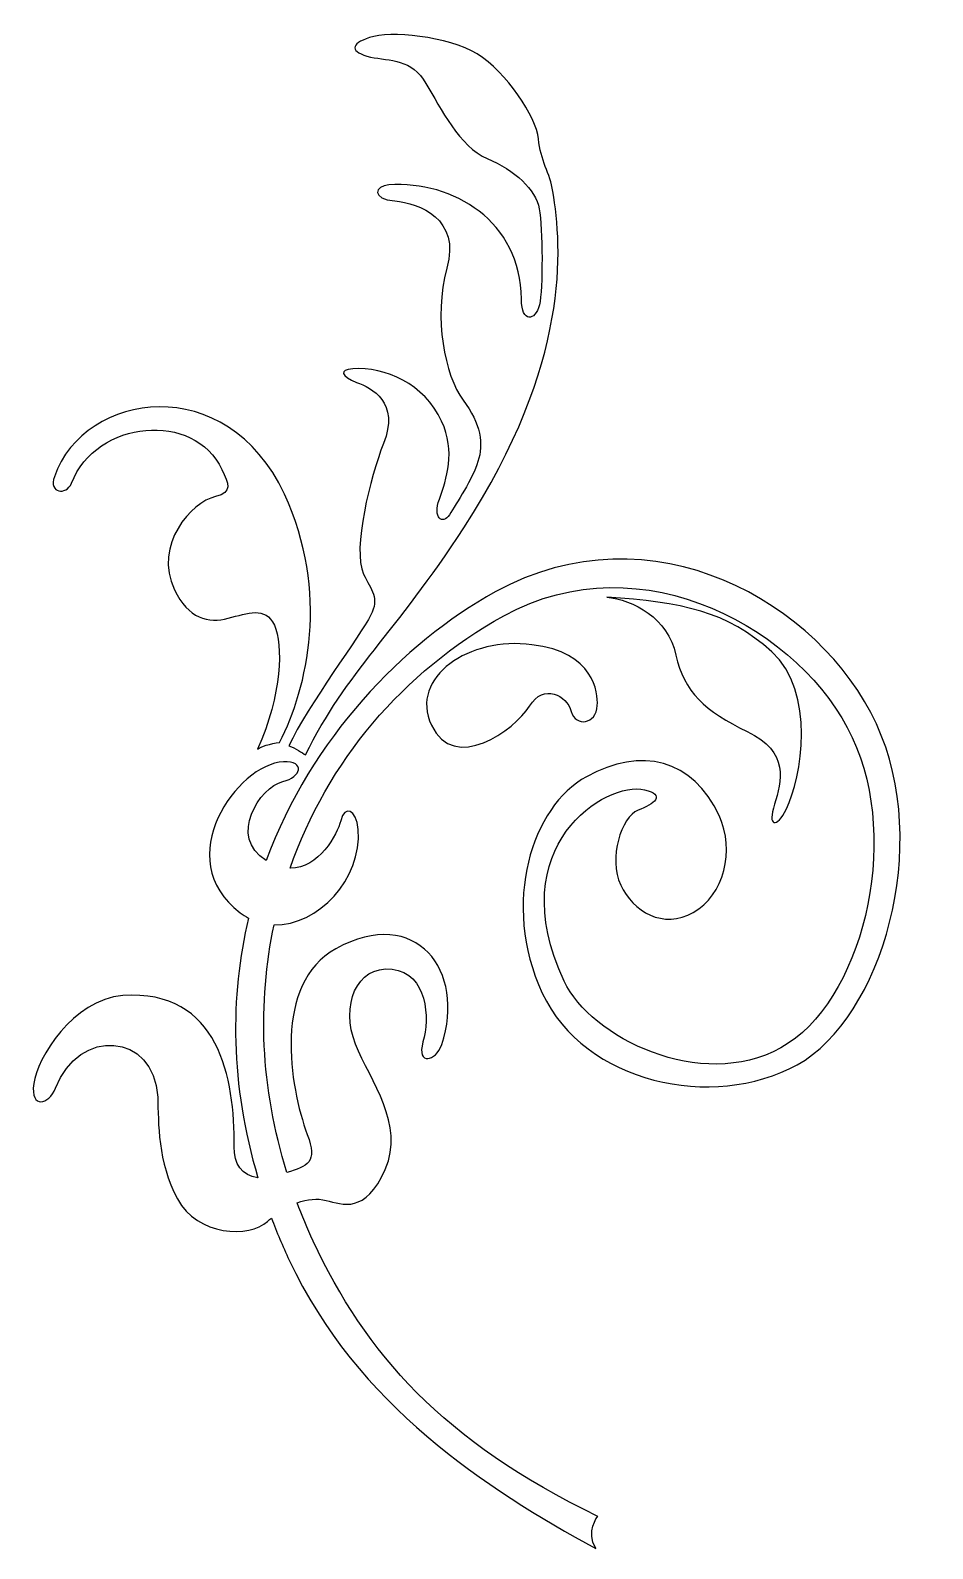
# Model space of a CAD drawing. Header units: centimetres. Extents: x -6 to 6.4, y -10.4 to 10.5.
import ezdxf

# ---------------------------------------------------------------- set-up
doc = ezdxf.new("R2010")
doc.units = ezdxf.units.CM
doc.header["$MEASUREMENT"] = 0
doc.layers.add('Camada 1', color=7, linetype='Continuous')

msp = doc.modelspace()

# ---------------------------------------------------------------- linework, layer by layer
at = {"layer": 'Camada 1'}
for points, knots in [([(-2.21377, 0.50366), (-2.25605, 0.5321), (-2.34966, 0.59925), (-2.44089, 0.62849), (-2.44089, 0.62849), (-2.18887, 1.17202), (-1.44071, 2.16749), (-1.32025, 2.41715), (-1.32025, 2.41715), (-1.18989, 2.66364), (-1.31472, 2.76714), (-1.41465, 2.98518), (-1.41465, 2.98518), (-1.57663, 3.33279), (-1.31826, 4.3235), (-1.1429, 4.77776), (-1.1429, 4.77776), (-0.91655, 5.345), (-1.30406, 5.5441), (-1.51342, 5.61757), (-1.51342, 5.61757), (-1.7208, 5.70131), (-1.75991, 5.7969), (-1.56279, 5.80402), (-1.56279, 5.80402), (-1.12432, 5.83958), (-0.5792, 5.59624), (-0.34415, 5.08745), (-0.34415, 5.08745), (-0.15018, 4.66634), (-0.27779, 4.29108), (-0.37418, 4.01695), (-0.37418, 4.01695), (-0.47057, 3.75464), (-0.33349, 3.65669), (-0.23474, 3.80206), (-0.23474, 3.80206), (-0.14349, 3.95928), (0.08443, 4.29344), (0.15436, 4.53125), (0.15436, 4.53125), (0.23336, 4.76906), (0.19582, 5.0511), (-0.04908, 5.3758), (-0.04908, 5.3758), (-0.3003, 5.71473), (-0.45675, 6.50081), (-0.27345, 7.18576), (-0.27345, 7.18576), (-0.07911, 7.86836), (-0.65188, 8.07772), (-0.98727, 8.11011), (-0.98727, 8.11011), (-1.31395, 8.13776), (-1.26614, 8.31315), (-1.06747, 8.32974), (-1.06747, 8.32974), (-0.1854, 8.38901), (0.74331, 7.83124), (0.75278, 6.76153), (0.75278, 6.76153), (0.7496, 6.42892), (0.94315, 6.45816), (0.99924, 6.68173), (0.99924, 6.68173), (1.04586, 6.89662), (1.04665, 7.73723), (0.99609, 8.00346), (0.99609, 8.00346), (0.95344, 8.26497), (0.65795, 8.53358), (0.28031, 8.69238), (0.28031, 8.69238), (-0.09654, 8.85039), (-0.35567, 9.38366), (-0.5595, 9.721), (-0.5595, 9.721), (-0.75108, 10.06387), (-1.0517, 10.03069), (-1.32187, 10.0852), (-1.32187, 10.0852), (-1.60153, 10.15553), (-1.60746, 10.26377), (-1.33372, 10.35304), (-1.33372, 10.35304), (-1.06035, 10.45178), (-0.2557, 10.37042), (0.14403, 10.12947), (0.14403, 10.12947), (0.54104, 9.87981), (0.95818, 9.26201), (0.98424, 8.96417), (0.98424, 8.96417), (1.00874, 8.66395), (1.14699, 8.48855), (1.18255, 8.23813), (1.18255, 8.23813), (1.31212, 7.46705), (1.42824, 5.88617), (-0.03805, 3.62351), (-0.03805, 3.62351), (-0.98092, 2.17064), (-1.64891, 1.64605), (-2.21377, 0.50366)], [0, 0, 0, 0, 0.03703704, 0.03703704, 0.03703704, 0.03703704, 0.07407407, 0.07407407, 0.07407407, 0.07407407, 0.11111111, 0.11111111, 0.11111111, 0.11111111, 0.14814815, 0.14814815, 0.14814815, 0.14814815, 0.18518519, 0.18518519, 0.18518519, 0.18518519, 0.22222222, 0.22222222, 0.22222222, 0.22222222, 0.25925926, 0.25925926, 0.25925926, 0.25925926, 0.2962963, 0.2962963, 0.2962963, 0.2962963, 0.33333333, 0.33333333, 0.33333333, 0.33333333, 0.37037037, 0.37037037, 0.37037037, 0.37037037, 0.40740741, 0.40740741, 0.40740741, 0.40740741, 0.44444444, 0.44444444, 0.44444444, 0.44444444, 0.48148148, 0.48148148, 0.48148148, 0.48148148, 0.51851852, 0.51851852, 0.51851852, 0.51851852, 0.55555556, 0.55555556, 0.55555556, 0.55555556, 0.59259259, 0.59259259, 0.59259259, 0.59259259, 0.62962963, 0.62962963, 0.62962963, 0.62962963, 0.66666667, 0.66666667, 0.66666667, 0.66666667, 0.7037037, 0.7037037, 0.7037037, 0.7037037, 0.74074074, 0.74074074, 0.74074074, 0.74074074, 0.77777778, 0.77777778, 0.77777778, 0.77777778, 0.81481481, 0.81481481, 0.81481481, 0.81481481, 0.85185185, 0.85185185, 0.85185185, 0.85185185, 0.88888889, 0.88888889, 0.88888889, 0.88888889, 0.92592593, 0.92592593, 0.92592593, 0.92592593, 1, 1, 1, 1]), ([(-2.50333, 4.0857), (-1.8796, 2.73159), (-2.18218, 1.43513), (-2.5681, 0.67588), (-2.5681, 0.67588), (-2.69767, 0.66323), (-2.82565, 0.61346), (-2.8707, 0.58187), (-2.8707, 0.58187), (-2.5365, 1.33479), (-2.51992, 2.01657), (-2.63961, 2.28518), (-2.63961, 2.28518), (-2.76918, 2.54826), (-3.00421, 2.45031), (-3.2736, 2.37998), (-3.2736, 2.37998), (-3.54419, 2.31045), (-3.82465, 2.37128), (-4.01308, 2.77183), (-4.01308, 2.77183), (-4.30343, 3.38966), (-3.77805, 3.97508), (-3.44899, 4.05091), (-3.44899, 4.05091), (-3.21158, 4.107), (-3.26571, 4.2263), (-3.36091, 4.42381), (-3.36091, 4.42381), (-3.73934, 5.22806), (-5.08438, 5.11273), (-5.42567, 4.23262), (-5.42567, 4.23262), (-5.50153, 4.06434), (-5.7397, 4.09514), (-5.66149, 4.32348), (-5.66149, 4.32348), (-5.24476, 5.50619), (-3.28901, 5.77874), (-2.50333, 4.0857)], [0, 0, 0, 0, 0.09090909, 0.09090909, 0.09090909, 0.09090909, 0.18181818, 0.18181818, 0.18181818, 0.18181818, 0.27272727, 0.27272727, 0.27272727, 0.27272727, 0.36363636, 0.36363636, 0.36363636, 0.36363636, 0.45454545, 0.45454545, 0.45454545, 0.45454545, 0.54545455, 0.54545455, 0.54545455, 0.54545455, 0.63636364, 0.63636364, 0.63636364, 0.63636364, 0.72727273, 0.72727273, 0.72727273, 0.72727273, 0.81818182, 0.81818182, 0.81818182, 0.81818182, 1, 1, 1, 1]), ([(-4.72175, -2.8003), (-3.40158, -2.70865), (-3.18158, -3.93872), (-3.19341, -4.87572), (-3.19341, -4.87572), (-3.19894, -5.10718), (-3.08636, -5.27942), (-2.86673, -5.30075), (-2.86673, -5.30075), (-3.2499, -4.0185), (-3.25149, -2.81531), (-2.9959, -1.73766), (-2.9959, -1.73766), (-3.0358, -1.71633), (-3.07371, -1.69186), (-3.11126, -1.66262), (-3.11126, -1.66262), (-4.08101, -0.93023), (-3.14917, 0.37885), (-2.51555, 0.40965), (-2.51555, 0.40965), (-2.21099, 0.42465), (-2.26946, 0.1924), (-2.52502, 0.13866), (-2.52502, 0.13866), (-2.84024, 0.05966), (-3.28189, -0.62215), (-2.75415, -0.94608), (-2.75415, -0.94608), (-2.12923, 0.73117), (-0.88847, 2.03157), (0.39177, 2.74181), (0.39177, 2.74181), (2.53831, 3.92212), (4.85233, 2.5988), (5.6242, 0.93026), (5.6242, 0.93026), (6.39686, -0.7399), (5.70006, -3.10606), (4.53711, -3.75072), (4.53711, -3.75072), (3.37575, -4.38514), (1.6187, -4.00591), (1.03643, -2.76554), (1.03643, -2.76554), (0.4676, -1.52994), (0.89501, -0.20268), (1.64635, 0.20499), (1.64635, 0.20499), (2.38822, 0.6166), (3.10714, 0.45465), (3.46899, -0.33537), (3.46899, -0.33537), (3.68309, -0.80149), (3.5322, -1.42484), (3.11111, -1.65948), (3.11111, -1.65948), (2.6995, -1.89414), (2.28156, -1.64921), (2.11487, -1.28266), (2.11487, -1.28266), (1.93792, -0.9137), (2.12593, -0.34646), (2.35188, -0.25481), (2.35188, -0.25481), (2.57389, -0.1766), (2.73822, -0.04465), (2.44038, 0.02644), (2.44038, 0.02644), (1.91894, 0.1481), (0.46923, -0.7399), (1.33746, -2.6036), (1.33746, -2.6036), (1.70087, -3.37626), (3.21539, -4.12837), (4.31273, -3.51768), (4.31273, -3.51768), (5.41879, -2.90935), (5.97418, -0.69884), (5.29238, 0.74457), (5.29238, 0.74457), (4.62007, 2.19824), (2.41506, 3.46861), (0.50792, 2.41155), (0.50792, 2.41155), (-0.88413, 1.64283), (-1.91434, 0.40802), (-2.42589, -1.05354), (-2.42589, -1.05354), (-2.02573, -1.05592), (-1.77766, -0.58666), (-1.72908, -0.40097), (-1.72908, -0.40097), (-1.68246, -0.17663), (-1.51024, -0.2414), (-1.49008, -0.52027), (-1.49008, -0.52027), (-1.43399, -1.2021), (-2.04549, -1.84438), (-2.64432, -1.82779), (-2.64432, -1.82779), (-2.87305, -2.89988), (-2.83236, -4.06122), (-2.46972, -5.23046), (-2.46972, -5.23046), (-2.1849, -5.14672), (-2.04308, -5.09222), (-2.18886, -4.7059), (-2.18886, -4.7059), (-2.43257, -4.0478), (-2.66249, -2.63916), (-1.79778, -2.15725), (-1.79778, -2.15725), (-0.69095, -1.55048), (-0.00478, -2.4693), (-0.34371, -3.47265), (-0.34371, -3.47265), (-0.42351, -3.70966), (-0.68894, -3.76181), (-0.60126, -3.43709), (-0.60126, -3.43709), (-0.50328, -3.11557), (-0.53686, -2.49298), (-1.02512, -2.43927), (-1.02512, -2.43927), (-1.52206, -2.38159), (-1.72904, -2.94489), (-1.52759, -3.4663), (-1.52759, -3.4663), (-1.31468, -3.99012), (-0.84817, -4.55895), (-1.11717, -5.18702), (-1.11717, -5.18702), (-1.39408, -5.80247), (-1.69825, -5.67049), (-1.93132, -5.61284), (-1.93132, -5.61284), (-2.05022, -5.58045), (-2.1881, -5.59548), (-2.3283, -5.64605), (-2.3283, -5.64605), (-2.26155, -5.81906), (-2.18807, -5.99604), (-2.10827, -6.17141), (-2.10827, -6.17141), (-1.38617, -7.71118), (-0.33149, -8.92234), (1.79886, -9.95096), (1.79886, -9.95096), (1.79886, -9.95096), (1.62744, -10.15874), (1.77357, -10.39416), (1.77357, -10.39416), (0.26579, -9.56858), (-1.50705, -8.41987), (-2.43653, -6.43213), (-2.43653, -6.43213), (-2.52778, -6.23935), (-2.60875, -6.04661), (-2.68106, -5.85539), (-2.68106, -5.85539), (-2.69963, -5.86962), (-2.71818, -5.88383), (-2.73556, -5.90122), (-2.73556, -5.90122), (-2.98048, -6.1327), (-3.69703, -6.10029), (-3.97119, -5.59153), (-3.97119, -5.59153), (-4.24572, -5.08353), (-4.22953, -4.54867), (-4.24257, -4.19474), (-4.24257, -4.19474), (-4.28959, -3.30278), (-5.33006, -3.23168), (-5.64568, -4.07306), (-5.64568, -4.07306), (-5.73299, -4.29822), (-5.99054, -4.36302), (-5.94471, -4.00985), (-5.94471, -4.00985), (-5.90008, -3.65824), (-5.40869, -2.8603), (-4.72175, -2.8003)], [0, 0, 0, 0, 0.0212766, 0.0212766, 0.0212766, 0.0212766, 0.04255319, 0.04255319, 0.04255319, 0.04255319, 0.06382979, 0.06382979, 0.06382979, 0.06382979, 0.08510638, 0.08510638, 0.08510638, 0.08510638, 0.10638298, 0.10638298, 0.10638298, 0.10638298, 0.12765957, 0.12765957, 0.12765957, 0.12765957, 0.14893617, 0.14893617, 0.14893617, 0.14893617, 0.17021277, 0.17021277, 0.17021277, 0.17021277, 0.19148936, 0.19148936, 0.19148936, 0.19148936, 0.21276596, 0.21276596, 0.21276596, 0.21276596, 0.23404255, 0.23404255, 0.23404255, 0.23404255, 0.25531915, 0.25531915, 0.25531915, 0.25531915, 0.27659574, 0.27659574, 0.27659574, 0.27659574, 0.29787234, 0.29787234, 0.29787234, 0.29787234, 0.31914894, 0.31914894, 0.31914894, 0.31914894, 0.34042553, 0.34042553, 0.34042553, 0.34042553, 0.36170213, 0.36170213, 0.36170213, 0.36170213, 0.38297872, 0.38297872, 0.38297872, 0.38297872, 0.40425532, 0.40425532, 0.40425532, 0.40425532, 0.42553191, 0.42553191, 0.42553191, 0.42553191, 0.44680851, 0.44680851, 0.44680851, 0.44680851, 0.46808511, 0.46808511, 0.46808511, 0.46808511, 0.4893617, 0.4893617, 0.4893617, 0.4893617, 0.5106383, 0.5106383, 0.5106383, 0.5106383, 0.53191489, 0.53191489, 0.53191489, 0.53191489, 0.55319149, 0.55319149, 0.55319149, 0.55319149, 0.57446809, 0.57446809, 0.57446809, 0.57446809, 0.59574468, 0.59574468, 0.59574468, 0.59574468, 0.61702128, 0.61702128, 0.61702128, 0.61702128, 0.63829787, 0.63829787, 0.63829787, 0.63829787, 0.65957447, 0.65957447, 0.65957447, 0.65957447, 0.68085106, 0.68085106, 0.68085106, 0.68085106, 0.70212766, 0.70212766, 0.70212766, 0.70212766, 0.72340426, 0.72340426, 0.72340426, 0.72340426, 0.74468085, 0.74468085, 0.74468085, 0.74468085, 0.76595745, 0.76595745, 0.76595745, 0.76595745, 0.78723404, 0.78723404, 0.78723404, 0.78723404, 0.80851064, 0.80851064, 0.80851064, 0.80851064, 0.82978723, 0.82978723, 0.82978723, 0.82978723, 0.85106383, 0.85106383, 0.85106383, 0.85106383, 0.87234043, 0.87234043, 0.87234043, 0.87234043, 0.89361702, 0.89361702, 0.89361702, 0.89361702, 0.91489362, 0.91489362, 0.91489362, 0.91489362, 0.93617021, 0.93617021, 0.93617021, 0.93617021, 0.95744681, 0.95744681, 0.95744681, 0.95744681, 1, 1, 1, 1]), ([(3.85135, 0.82521), (3.27384, 1.10411), (2.97915, 1.37036), (2.87012, 1.87518), (2.87012, 1.87518), (2.77217, 2.38395), (2.27679, 2.6344), (1.92209, 2.67155), (1.92209, 2.67155), (2.95545, 2.59887), (3.57407, 2.47801), (4.18949, 1.91865), (4.18949, 1.91865), (4.79779, 1.36956), (4.59713, 0.18687), (4.39015, -0.23818), (4.39015, -0.23818), (4.25426, -0.51152), (4.12234, -0.48387), (4.2274, -0.17418), (4.2274, -0.17418), (4.32221, 0.13867), (4.43754, 0.54475), (3.85135, 0.82521)], [0, 0, 0, 0, 0.14285714, 0.14285714, 0.14285714, 0.14285714, 0.28571429, 0.28571429, 0.28571429, 0.28571429, 0.42857143, 0.42857143, 0.42857143, 0.42857143, 0.57142857, 0.57142857, 0.57142857, 0.57142857, 0.71428571, 0.71428571, 0.71428571, 0.71428571, 1, 1, 1, 1]), ([(1.43539, 1.10093), (1.37379, 1.32056), (1.05778, 1.49437), (0.86341, 1.17202), (0.86341, 1.17202), (0.65722, 0.84653), (-0.17392, 0.24767), (-0.48398, 0.9113), (-0.48398, 0.9113), (-0.79367, 1.57413), (0.03823, 2.13114), (0.89503, 2.01736), (0.89503, 2.01736), (1.75381, 1.91385), (1.8012, 1.35609), (1.79332, 1.18228), (1.79332, 1.18228), (1.7775, 0.9208), (1.49545, 0.88289), (1.43539, 1.10093)], [0, 0, 0, 0, 0.16666667, 0.16666667, 0.16666667, 0.16666667, 0.33333333, 0.33333333, 0.33333333, 0.33333333, 0.5, 0.5, 0.5, 0.5, 0.66666667, 0.66666667, 0.66666667, 0.66666667, 1, 1, 1, 1])]:
    msp.add_open_spline(points, degree=3, knots=knots, dxfattribs=at)

doc.saveas('drawing.dxf')
